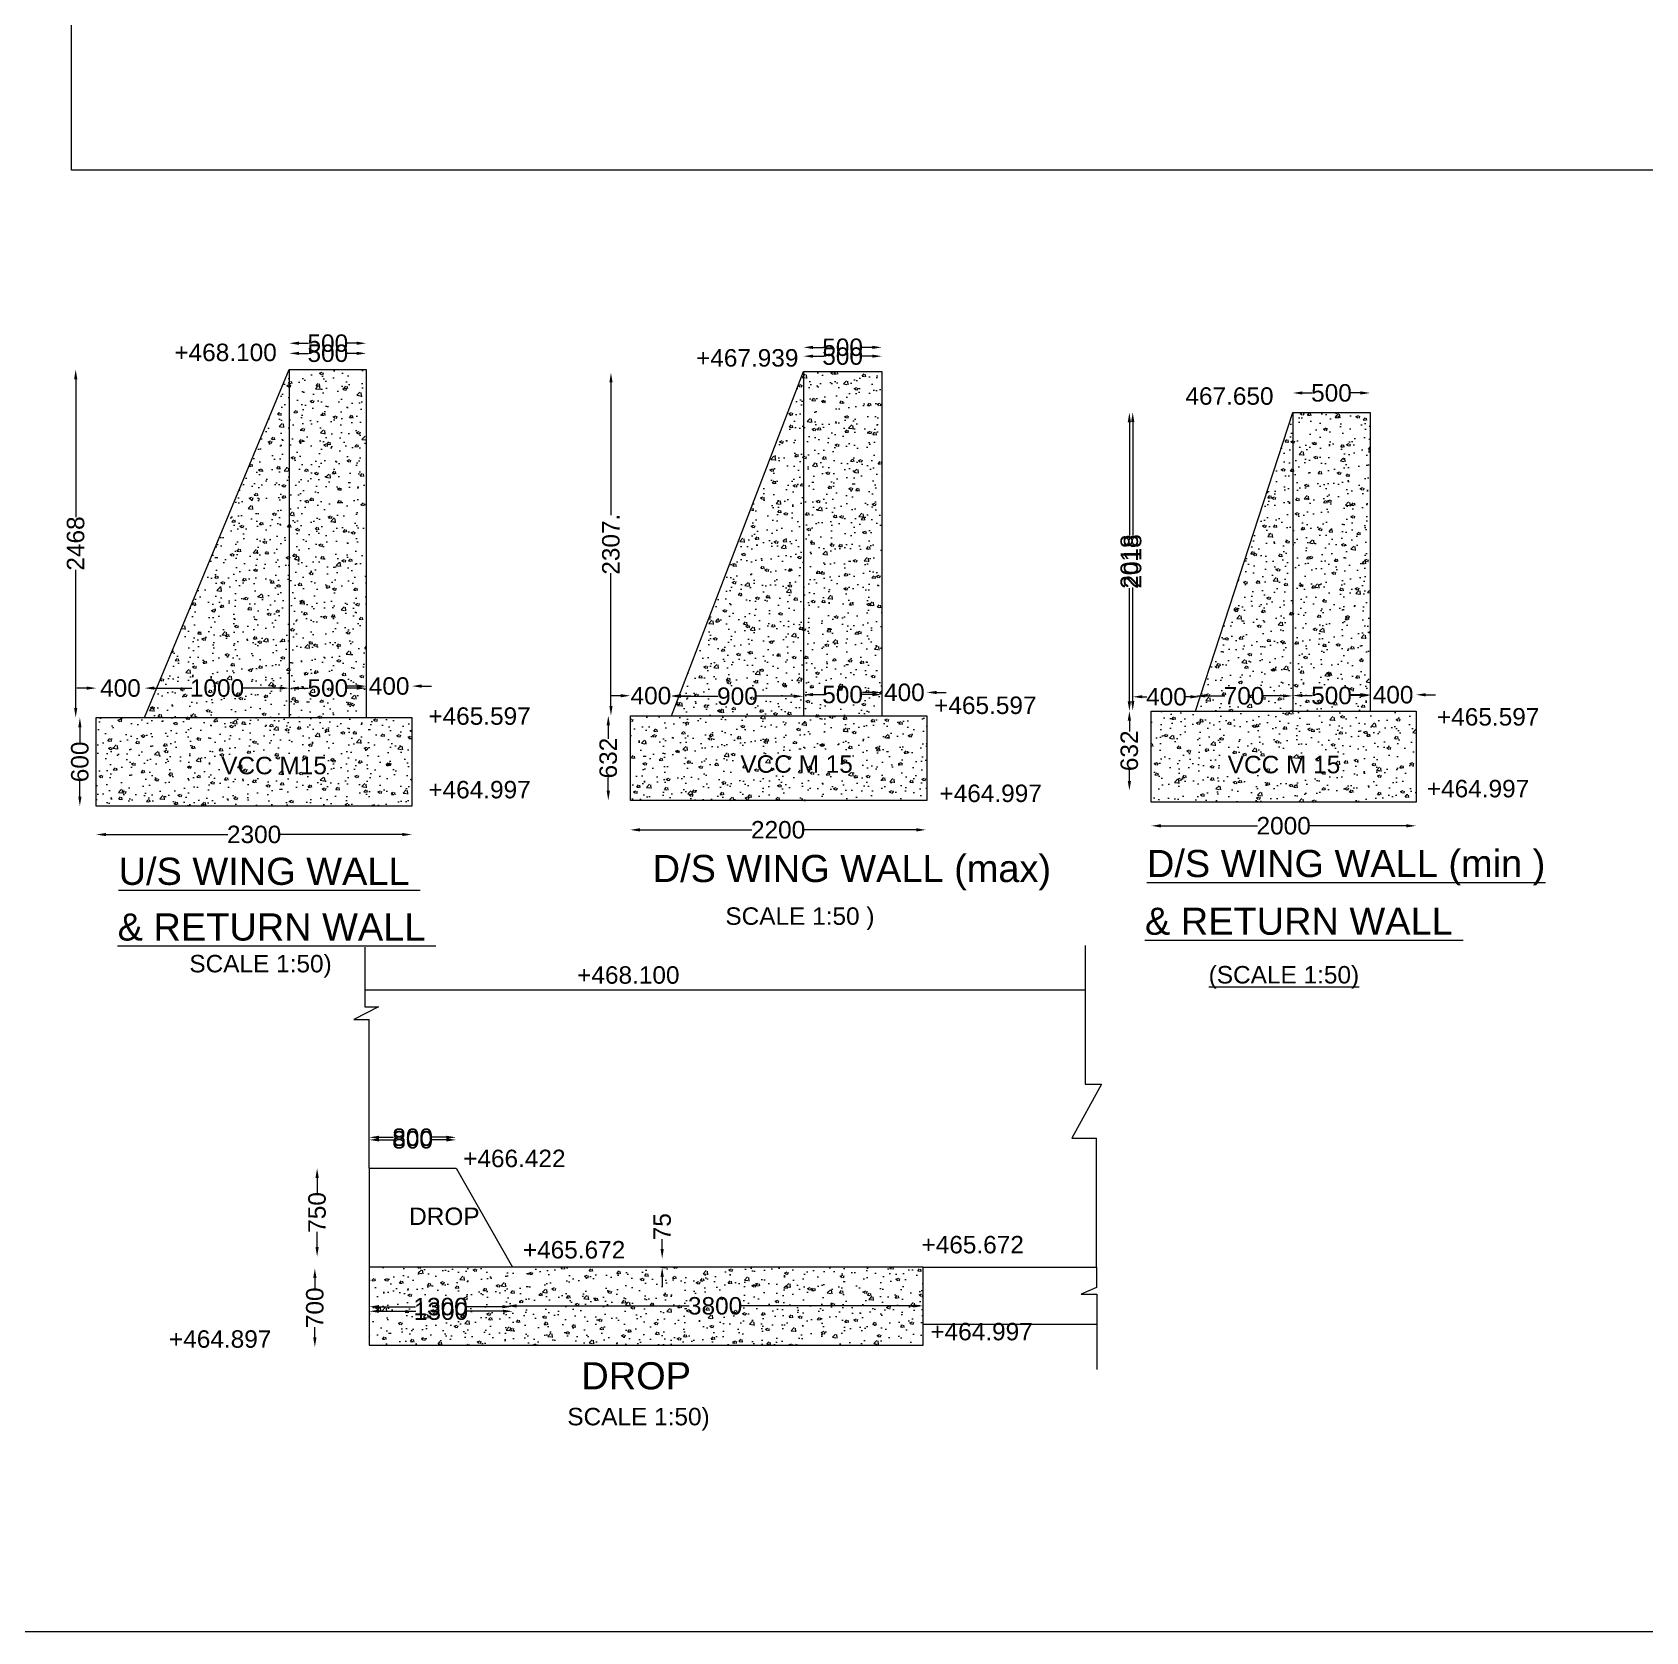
# Model space of a CAD drawing. Header units: millimetres. Extents: x 5124 to 5848355, y 2311 to 21025241.
# Drawn here: x 5786144 to 5806933, y 20967427 to 20988043 of the extents above; entities that cross this region are included whole.
import ezdxf

# ---------------------------------------------------------------- set-up
doc = ezdxf.new("R2010")
doc.units = ezdxf.units.MM
doc.header["$MEASUREMENT"] = 0
for name, color, linetype in [('DIMENSION', 2, 'Continuous'), ('DRAWING', 7, 'Continuous'), ('TEXT', 7, 'Continuous')]:
    doc.layers.add(name, color=color, linetype=linetype)
doc.styles.get("Standard").update_dxf_attribs({"font": 'arial.ttf', "height": 225})
doc.dimstyles.get("Standard").update_dxf_attribs({"dimtxt": 125, "dimasz": 125, "dimexe": 0.18, "dimexo": 0.0625, "dimgap": 0.09, "dimtad": 0, "dimdec": 0, "dimzin": 0, "dimdsep": 46, "dimtxsty": 'Standard', "dimcen": 0.09, "dimse1": 1, "dimse2": 1, "dimadec": 0, "dimazin": 0, "dimtfac": 1, "dimtdec": 0, "dimtofl": 0, "dimtmove": 0, "dimatfit": 3, "dimfxl": 0, "dimtolj": 1, "dimtzin": 0, "dimarcsym": 0})
pattern_1 = [(50, (0, 0), (358.6300913, -31.3760675), [37.5, -412.5]), (355, (0, 0), (-69.375667, 376.096067), [30, -330]), (100.4514, (29.9, -2.6), (289.254691, 344.719771), [31.870095, -350.571056]), (46.1842, (0, 100), (533.620524, -82.759507), [56.25, -618.75]), (96.6356, (44.47, 93.1), (467.331353, 487.058935), [47.805144, -525.8565]), (351.1842, (0, 100), (467.330973, 487.0593), [45, -495]), (21, (50, 75), (298.453526, -201.3094453), [37.5, -412.5]), (326, (50, 75), (121.657666, 362.5750225), [30, -330]), (71.4514, (74.87, 58.22), (420.1113143, 161.2652484), [31.870095, -350.571056]), (37.5, (0, 0), (6.07992766, 166.4469269), [0, -326, 0, -335, 0, -331.25]), (7.5, (0, 0), (131.5347687, 197.205856), [0, -191, 0, -318.5, 0, -126.25]), (327.5, (-111.5, 0), (266.9112181, -11.2774359), [0, -125, 0, -390, 0, -517.5]), (317.5, (-161.5, 0), (291.5930847, 50.0524912), [0, -162.5, 0, -259, 0, -367.5])]

# ---------------------------------------------------------------- blocks, each defined once
blk = doc.blocks.new('*D132')
at = {"layer": 'Defpoints', "color": 0, "transparency": 16777216}
for p in [(5786968, 20978067), (5791036, 20978067), (5791036, 20977703)]:
    blk.add_point(p, dxfattribs=at)
at = {"layer": 'DRAWING', "color": 0, "lineweight": -2, "transparency": 16777216}
for p, q in [((5787093, 20977703), (5788664, 20977703)), ((5790911, 20977703), (5789340, 20977703))]:
    blk.add_line(p, q, dxfattribs=at)
at = {"layer": 'DRAWING', "color": 0, "transparency": 16777216}
for points in [[(5787093, 20977723), (5787093, 20977682), (5786968, 20977703)], [(5790911, 20977723), (5790911, 20977682), (5791036, 20977703)]]:
    blk.add_solid(points, dxfattribs=at)
at = {"layer": 'DRAWING', "color": 0, "transparency": 16777216, "insert": (5789002, 20977703), "char_height": 225, "attachment_point": 5}
blk.add_mtext('\\A1;2300', dxfattribs=at)
blk = doc.blocks.new('*D133')
at = {"layer": 'Defpoints', "color": 0, "transparency": 16777216}
for p in [(5786757, 20979210), (5786968, 20979210), (5786968, 20978067)]:
    blk.add_point(p, dxfattribs=at)
at = {"layer": 'DRAWING', "color": 0, "lineweight": -2, "transparency": 16777216}
for p, q in [((5786757, 20979085), (5786757, 20978888)), ((5786757, 20978192), (5786757, 20978390))]:
    blk.add_line(p, q, dxfattribs=at)
at = {"layer": 'DRAWING', "color": 0, "transparency": 16777216}
for points in [[(5786737, 20979085), (5786778, 20979085), (5786757, 20979210)], [(5786737, 20978192), (5786778, 20978192), (5786757, 20978067)]]:
    blk.add_solid(points, dxfattribs=at)
at = {"layer": 'DRAWING', "color": 0, "transparency": 16777216, "insert": (5786757, 20978639), "char_height": 225, "attachment_point": 5, "rotation": 90}
blk.add_mtext('\\A1;600', dxfattribs=at)
blk = doc.blocks.new('*D134')
at = {"layer": 'Defpoints', "color": 0, "transparency": 16777216}
for p in [(5786968, 20979590), (5786968, 20979210), (5787592, 20979210)]:
    blk.add_point(p, dxfattribs=at)
at = {"layer": 'DRAWING', "color": 0, "lineweight": -2, "transparency": 16777216}
for p, q in [((5786843, 20979590), (5786718, 20979590)), ((5787717, 20979590), (5787842, 20979590))]:
    blk.add_line(p, q, dxfattribs=at)
at = {"layer": 'DRAWING', "color": 0, "transparency": 16777216}
for points in [[(5786843, 20979611), (5786843, 20979569), (5786968, 20979590)], [(5787717, 20979611), (5787717, 20979569), (5787592, 20979590)]]:
    blk.add_solid(points, dxfattribs=at)
at = {"layer": 'DRAWING', "color": 0, "transparency": 16777216, "insert": (5787280, 20979590), "char_height": 225, "attachment_point": 5}
blk.add_mtext('\\A1;400', dxfattribs=at)
blk = doc.blocks.new('*D135')
at = {"layer": 'Defpoints', "color": 0, "transparency": 16777216}
for p in [(5789456, 20979590), (5787592, 20979210), (5789456, 20979210)]:
    blk.add_point(p, dxfattribs=at)
at = {"layer": 'DRAWING', "color": 0, "lineweight": -2, "transparency": 16777216}
for p, q in [((5787717, 20979590), (5788199, 20979590)), ((5789331, 20979590), (5788849, 20979590))]:
    blk.add_line(p, q, dxfattribs=at)
at = {"layer": 'DRAWING', "color": 0, "transparency": 16777216}
for points in [[(5787717, 20979611), (5787717, 20979569), (5787592, 20979590)], [(5789331, 20979611), (5789331, 20979569), (5789456, 20979590)]]:
    blk.add_solid(points, dxfattribs=at)
at = {"layer": 'DRAWING', "color": 0, "transparency": 16777216, "insert": (5788524, 20979590), "char_height": 225, "attachment_point": 5}
blk.add_mtext('\\A1;1000', dxfattribs=at)
blk = doc.blocks.new('*D136')
at = {"layer": 'Defpoints', "color": 0, "transparency": 16777216}
for p in [(5790447, 20979590), (5789456, 20979210), (5790447, 20979210)]:
    blk.add_point(p, dxfattribs=at)
at = {"layer": 'DRAWING', "color": 0, "lineweight": -2, "transparency": 16777216}
for p, q in [((5789581, 20979590), (5789703, 20979590)), ((5790322, 20979590), (5790200, 20979590))]:
    blk.add_line(p, q, dxfattribs=at)
at = {"layer": 'DRAWING', "color": 0, "transparency": 16777216}
for points in [[(5789581, 20979611), (5789581, 20979569), (5789456, 20979590)], [(5790322, 20979611), (5790322, 20979569), (5790447, 20979590)]]:
    blk.add_solid(points, dxfattribs=at)
at = {"layer": 'DRAWING', "color": 0, "transparency": 16777216, "insert": (5789952, 20979590), "char_height": 225, "attachment_point": 5}
blk.add_mtext('\\A1;500', dxfattribs=at)
blk = doc.blocks.new('*D137')
at = {"layer": 'Defpoints', "color": 0, "transparency": 16777216}
for p in [(5791036, 20979616), (5790447, 20979210), (5791036, 20979210)]:
    blk.add_point(p, dxfattribs=at)
at = {"layer": 'DRAWING', "color": 0, "lineweight": -2, "transparency": 16777216}
for p, q in [((5790322, 20979616), (5790197, 20979616)), ((5791161, 20979616), (5791286, 20979616))]:
    blk.add_line(p, q, dxfattribs=at)
at = {"layer": 'DRAWING', "color": 0, "transparency": 16777216}
for points in [[(5790322, 20979637), (5790322, 20979595), (5790447, 20979616)], [(5791161, 20979637), (5791161, 20979595), (5791036, 20979616)]]:
    blk.add_solid(points, dxfattribs=at)
at = {"layer": 'DRAWING', "color": 0, "transparency": 16777216, "insert": (5790742, 20979616), "char_height": 225, "attachment_point": 5}
blk.add_mtext('\\A1;400', dxfattribs=at)
blk = doc.blocks.new('*D138')
at = {"layer": 'Defpoints', "color": 0, "transparency": 16777216}
for p in [(5790447, 20983905), (5789456, 20983698), (5790447, 20983698)]:
    blk.add_point(p, dxfattribs=at)
at = {"layer": 'DRAWING', "color": 0, "lineweight": -2, "transparency": 16777216}
for p, q in [((5789581, 20983905), (5789703, 20983905)), ((5790322, 20983905), (5790200, 20983905))]:
    blk.add_line(p, q, dxfattribs=at)
at = {"layer": 'DRAWING', "color": 0, "transparency": 16777216}
for points in [[(5789581, 20983925), (5789581, 20983884), (5789456, 20983905)], [(5790322, 20983925), (5790322, 20983884), (5790447, 20983905)]]:
    blk.add_solid(points, dxfattribs=at)
at = {"layer": 'DRAWING', "color": 0, "transparency": 16777216, "insert": (5789952, 20983905), "char_height": 225, "attachment_point": 5}
blk.add_mtext('\\A1;500', dxfattribs=at)
blk = doc.blocks.new('*D139')
at = {"layer": 'Defpoints', "color": 0, "transparency": 16777216}
for p in [(5793850, 20977763), (5793850, 20977763), (5797659, 20977777)]:
    blk.add_point(p, dxfattribs=at)
at = {"layer": 'DRAWING', "color": 0, "lineweight": -2, "transparency": 16777216}
for p, q in [((5793975, 20977763), (5795417, 20977763)), ((5797534, 20977763), (5796092, 20977763))]:
    blk.add_line(p, q, dxfattribs=at)
at = {"layer": 'DRAWING', "color": 0, "transparency": 16777216}
for points in [[(5793975, 20977784), (5793975, 20977742), (5793850, 20977763)], [(5797534, 20977784), (5797534, 20977742), (5797659, 20977763)]]:
    blk.add_solid(points, dxfattribs=at)
at = {"layer": 'DRAWING', "color": 0, "transparency": 16777216, "insert": (5795754, 20977763), "char_height": 225, "attachment_point": 5}
blk.add_mtext('\\A1;2200', dxfattribs=at)
blk = doc.blocks.new('*D140')
at = {"layer": 'Defpoints', "color": 0, "transparency": 16777216}
for p in [(5793850, 20979235), (5793566, 20978142), (5793854, 20978142)]:
    blk.add_point(p, dxfattribs=at)
at = {"layer": 'DRAWING', "color": 0, "lineweight": -2, "transparency": 16777216}
for p, q in [((5793566, 20979110), (5793566, 20978937)), ((5793566, 20978267), (5793566, 20978440))]:
    blk.add_line(p, q, dxfattribs=at)
at = {"layer": 'DRAWING', "color": 0, "transparency": 16777216}
for points in [[(5793545, 20979110), (5793587, 20979110), (5793566, 20979235)], [(5793545, 20978267), (5793587, 20978267), (5793566, 20978142)]]:
    blk.add_solid(points, dxfattribs=at)
at = {"layer": 'DRAWING', "color": 0, "transparency": 16777216, "insert": (5793566, 20978688), "char_height": 225, "attachment_point": 5, "rotation": 90}
blk.add_mtext('\\A1;632', dxfattribs=at)
blk = doc.blocks.new('*D141')
at = {"layer": 'Defpoints', "color": 0, "transparency": 16777216}
for p in [(5793850, 20979492), (5793850, 20979235), (5794379, 20979235)]:
    blk.add_point(p, dxfattribs=at)
at = {"layer": 'DRAWING', "color": 0, "lineweight": -2, "transparency": 16777216}
for p, q in [((5793725, 20979492), (5793600, 20979492)), ((5794504, 20979492), (5794629, 20979492))]:
    blk.add_line(p, q, dxfattribs=at)
at = {"layer": 'DRAWING', "color": 0, "transparency": 16777216}
for points in [[(5793725, 20979513), (5793725, 20979471), (5793850, 20979492)], [(5794504, 20979513), (5794504, 20979471), (5794379, 20979492)]]:
    blk.add_solid(points, dxfattribs=at)
at = {"layer": 'DRAWING', "color": 0, "transparency": 16777216, "insert": (5794115, 20979492), "char_height": 225, "attachment_point": 5}
blk.add_mtext('\\A1;400', dxfattribs=at)
blk = doc.blocks.new('*D142')
at = {"layer": 'Defpoints', "color": 0, "transparency": 16777216}
for p in [(5796080, 20979485), (5794379, 20979235), (5796080, 20979235)]:
    blk.add_point(p, dxfattribs=at)
at = {"layer": 'DRAWING', "color": 0, "lineweight": -2, "transparency": 16777216}
for p, q in [((5794504, 20979485), (5794981, 20979485)), ((5795955, 20979485), (5795478, 20979485))]:
    blk.add_line(p, q, dxfattribs=at)
at = {"layer": 'DRAWING', "color": 0, "transparency": 16777216}
for points in [[(5794504, 20979506), (5794504, 20979464), (5794379, 20979485)], [(5795955, 20979506), (5795955, 20979464), (5796080, 20979485)]]:
    blk.add_solid(points, dxfattribs=at)
at = {"layer": 'DRAWING', "color": 0, "transparency": 16777216, "insert": (5795230, 20979485), "char_height": 225, "attachment_point": 5}
blk.add_mtext('\\A1;900', dxfattribs=at)
blk = doc.blocks.new('*D143')
at = {"layer": 'Defpoints', "color": 0, "transparency": 16777216}
for p in [(5797091, 20979506), (5796080, 20979235), (5797091, 20979323)]:
    blk.add_point(p, dxfattribs=at)
at = {"layer": 'DRAWING', "color": 0, "lineweight": -2, "transparency": 16777216}
for p, q in [((5796205, 20979506), (5796337, 20979506)), ((5796966, 20979506), (5796834, 20979506))]:
    blk.add_line(p, q, dxfattribs=at)
at = {"layer": 'DRAWING', "color": 0, "transparency": 16777216}
for points in [[(5796205, 20979527), (5796205, 20979485), (5796080, 20979506)], [(5796966, 20979527), (5796966, 20979485), (5797091, 20979506)]]:
    blk.add_solid(points, dxfattribs=at)
at = {"layer": 'DRAWING', "color": 0, "transparency": 16777216, "insert": (5796585, 20979506), "char_height": 225, "attachment_point": 5}
blk.add_mtext('\\A1;500', dxfattribs=at)
blk = doc.blocks.new('*D144')
at = {"layer": 'Defpoints', "color": 0, "transparency": 16777216}
for p in [(5797671, 20979534), (5797091, 20979235), (5797671, 20979235)]:
    blk.add_point(p, dxfattribs=at)
at = {"layer": 'DRAWING', "color": 0, "lineweight": -2, "transparency": 16777216}
for p, q in [((5796966, 20979534), (5796841, 20979534)), ((5797796, 20979534), (5797921, 20979534))]:
    blk.add_line(p, q, dxfattribs=at)
at = {"layer": 'DRAWING', "color": 0, "transparency": 16777216}
for points in [[(5796966, 20979555), (5796966, 20979513), (5797091, 20979534)], [(5797796, 20979555), (5797796, 20979513), (5797671, 20979534)]]:
    blk.add_solid(points, dxfattribs=at)
at = {"layer": 'DRAWING', "color": 0, "transparency": 16777216, "insert": (5797381, 20979534), "char_height": 225, "attachment_point": 5}
blk.add_mtext('\\A1;400', dxfattribs=at)
blk = doc.blocks.new('*D145')
at = {"layer": 'Defpoints', "color": 0, "transparency": 16777216}
for p in [(5793551, 20983655), (5793600, 20983655), (5793566, 20979235)]:
    blk.add_point(p, dxfattribs=at)
at = {"layer": 'DRAWING', "color": 0, "lineweight": -2, "transparency": 16777216}
for p, q in [((5793600, 20983530), (5793600, 20981820)), ((5793600, 20979360), (5793600, 20981070))]:
    blk.add_line(p, q, dxfattribs=at)
at = {"layer": 'DRAWING', "color": 0, "transparency": 16777216}
for points in [[(5793580, 20983530), (5793621, 20983530), (5793600, 20983655)], [(5793580, 20979360), (5793621, 20979360), (5793600, 20979235)]]:
    blk.add_solid(points, dxfattribs=at)
at = {"layer": 'DRAWING', "color": 0, "transparency": 16777216, "insert": (5793600, 20981445), "char_height": 225, "attachment_point": 5, "rotation": 90}
blk.add_mtext('\\A1;2307.', dxfattribs=at)
blk = doc.blocks.new('*D146')
at = {"layer": 'Defpoints', "color": 0, "transparency": 16777216}
for p in [(5797091, 20983868), (5796080, 20983671), (5797091, 20983671)]:
    blk.add_point(p, dxfattribs=at)
at = {"layer": 'DRAWING', "color": 0, "lineweight": -2, "transparency": 16777216}
for p, q in [((5796205, 20983868), (5796337, 20983868)), ((5796966, 20983868), (5796834, 20983868))]:
    blk.add_line(p, q, dxfattribs=at)
at = {"layer": 'DRAWING', "color": 0, "transparency": 16777216}
for points in [[(5796205, 20983889), (5796205, 20983848), (5796080, 20983868)], [(5796966, 20983889), (5796966, 20983848), (5797091, 20983868)]]:
    blk.add_solid(points, dxfattribs=at)
at = {"layer": 'DRAWING', "color": 0, "transparency": 16777216, "insert": (5796585, 20983868), "char_height": 225, "attachment_point": 5}
blk.add_mtext('\\A1;500', dxfattribs=at)
blk = doc.blocks.new('*D147')
at = {"layer": 'Defpoints', "color": 0, "transparency": 16777216}
for p in [(5803383, 20983394), (5802385, 20983142), (5803383, 20983142)]:
    blk.add_point(p, dxfattribs=at)
at = {"layer": 'DRAWING', "color": 0, "lineweight": -2, "transparency": 16777216}
for p, q in [((5802510, 20983394), (5802636, 20983394)), ((5803258, 20983394), (5803132, 20983394))]:
    blk.add_line(p, q, dxfattribs=at)
at = {"layer": 'DRAWING', "color": 0, "transparency": 16777216}
for points in [[(5802510, 20983415), (5802510, 20983374), (5802385, 20983394)], [(5803258, 20983415), (5803258, 20983374), (5803383, 20983394)]]:
    blk.add_solid(points, dxfattribs=at)
at = {"layer": 'DRAWING', "color": 0, "transparency": 16777216, "insert": (5802884, 20983394), "char_height": 225, "attachment_point": 5}
blk.add_mtext('\\A1;500', dxfattribs=at)
blk = doc.blocks.new('*D148')
at = {"layer": 'Defpoints', "color": 0, "transparency": 16777216}
for p in [(5800333, 20983147), (5800314, 20979300), (5800323, 20979300)]:
    blk.add_point(p, dxfattribs=at)
at = {"layer": 'DRAWING', "color": 0, "lineweight": -2, "transparency": 16777216}
for p, q in [((5800323, 20983022), (5800323, 20981562)), ((5800323, 20979425), (5800323, 20980885))]:
    blk.add_line(p, q, dxfattribs=at)
at = {"layer": 'DRAWING', "color": 0, "transparency": 16777216}
for points in [[(5800303, 20983022), (5800344, 20983022), (5800323, 20983147)], [(5800303, 20979425), (5800344, 20979425), (5800323, 20979300)]]:
    blk.add_solid(points, dxfattribs=at)
at = {"layer": 'DRAWING', "color": 0, "transparency": 16777216, "insert": (5800323, 20981224), "char_height": 225, "attachment_point": 5, "rotation": 90}
blk.add_mtext('\\A1;2018', dxfattribs=at)
blk = doc.blocks.new('*D149')
at = {"layer": 'Defpoints', "color": 0, "transparency": 16777216}
for p in [(5800323, 20979519), (5801192, 20979478), (5801192, 20979478)]:
    blk.add_point(p, dxfattribs=at)
at = {"layer": 'DRAWING', "color": 0, "lineweight": -2, "transparency": 16777216}
for p, q in [((5800448, 20979478), (5800505, 20979478)), ((5801067, 20979478), (5801010, 20979478))]:
    blk.add_line(p, q, dxfattribs=at)
at = {"layer": 'DRAWING', "color": 0, "transparency": 16777216}
for points in [[(5800448, 20979499), (5800448, 20979458), (5800323, 20979478)], [(5801067, 20979499), (5801067, 20979458), (5801192, 20979478)]]:
    blk.add_solid(points, dxfattribs=at)
at = {"layer": 'DRAWING', "color": 0, "transparency": 16777216, "insert": (5800758, 20979478), "char_height": 225, "attachment_point": 5}
blk.add_mtext('\\A1;400', dxfattribs=at)
blk = doc.blocks.new('*D150')
at = {"layer": 'Defpoints', "color": 0, "transparency": 16777216}
for p in [(5800562, 20978120), (5803974, 20978120), (5803974, 20977815)]:
    blk.add_point(p, dxfattribs=at)
at = {"layer": 'DRAWING', "color": 0, "lineweight": -2, "transparency": 16777216}
for p, q in [((5800687, 20977815), (5801930, 20977815)), ((5803849, 20977815), (5802605, 20977815))]:
    blk.add_line(p, q, dxfattribs=at)
at = {"layer": 'DRAWING', "color": 0, "transparency": 16777216}
for points in [[(5800687, 20977836), (5800687, 20977794), (5800562, 20977815)], [(5803849, 20977836), (5803849, 20977794), (5803974, 20977815)]]:
    blk.add_solid(points, dxfattribs=at)
at = {"layer": 'DRAWING', "color": 0, "transparency": 16777216, "insert": (5802268, 20977815), "char_height": 225, "attachment_point": 5}
blk.add_mtext('\\A1;2000', dxfattribs=at)
blk = doc.blocks.new('*D151')
at = {"layer": 'Defpoints', "color": 0, "transparency": 16777216}
for p in [(5802385, 20979490), (5801132, 20979295), (5802385, 20979295)]:
    blk.add_point(p, dxfattribs=at)
at = {"layer": 'DRAWING', "color": 0, "lineweight": -2, "transparency": 16777216}
for p, q in [((5801257, 20979490), (5801511, 20979490)), ((5802260, 20979490), (5802006, 20979490))]:
    blk.add_line(p, q, dxfattribs=at)
at = {"layer": 'DRAWING', "color": 0, "transparency": 16777216}
for points in [[(5801257, 20979510), (5801257, 20979469), (5801132, 20979490)], [(5802260, 20979510), (5802260, 20979469), (5802385, 20979490)]]:
    blk.add_solid(points, dxfattribs=at)
at = {"layer": 'DRAWING', "color": 0, "transparency": 16777216, "insert": (5801758, 20979490), "char_height": 225, "attachment_point": 5}
blk.add_mtext('\\A1;700', dxfattribs=at)
blk = doc.blocks.new('*D152')
at = {"layer": 'Defpoints', "color": 0, "transparency": 16777216}
for p in [(5803383, 20979494), (5802385, 20979295), (5803383, 20979295)]:
    blk.add_point(p, dxfattribs=at)
at = {"layer": 'DRAWING', "color": 0, "lineweight": -2, "transparency": 16777216}
for p, q in [((5802510, 20979494), (5802636, 20979494)), ((5803258, 20979494), (5803132, 20979494))]:
    blk.add_line(p, q, dxfattribs=at)
at = {"layer": 'DRAWING', "color": 0, "transparency": 16777216}
for points in [[(5802510, 20979515), (5802510, 20979474), (5802385, 20979494)], [(5803258, 20979515), (5803258, 20979474), (5803383, 20979494)]]:
    blk.add_solid(points, dxfattribs=at)
at = {"layer": 'DRAWING', "color": 0, "transparency": 16777216, "insert": (5802884, 20979494), "char_height": 225, "attachment_point": 5}
blk.add_mtext('\\A1;500', dxfattribs=at)
blk = doc.blocks.new('*D153')
at = {"layer": 'Defpoints', "color": 0, "transparency": 16777216}
for p in [(5803974, 20979504), (5803383, 20979295), (5803974, 20979295)]:
    blk.add_point(p, dxfattribs=at)
at = {"layer": 'DRAWING', "color": 0, "lineweight": -2, "transparency": 16777216}
for p, q in [((5803258, 20979504), (5803133, 20979504)), ((5804099, 20979504), (5804224, 20979504))]:
    blk.add_line(p, q, dxfattribs=at)
at = {"layer": 'DRAWING', "color": 0, "transparency": 16777216}
for points in [[(5803258, 20979525), (5803258, 20979483), (5803383, 20979504)], [(5804099, 20979525), (5804099, 20979483), (5803974, 20979504)]]:
    blk.add_solid(points, dxfattribs=at)
at = {"layer": 'DRAWING', "color": 0, "transparency": 16777216, "insert": (5803678, 20979504), "char_height": 225, "attachment_point": 5}
blk.add_mtext('\\A1;400', dxfattribs=at)
blk = doc.blocks.new('*D154')
at = {"layer": 'Defpoints', "color": 0, "transparency": 16777216}
for p in [(5790487, 20973800), (5790487, 20973402), (5791604, 20973402)]:
    blk.add_point(p, dxfattribs=at)
at = {"layer": 'DRAWING', "color": 0, "lineweight": -2, "transparency": 16777216}
for p, q in [((5790612, 20973800), (5790797, 20973800)), ((5791479, 20973800), (5791294, 20973800))]:
    blk.add_line(p, q, dxfattribs=at)
at = {"layer": 'DRAWING', "color": 0, "transparency": 16777216}
for points in [[(5790612, 20973821), (5790612, 20973779), (5790487, 20973800)], [(5791479, 20973821), (5791479, 20973779), (5791604, 20973800)]]:
    blk.add_solid(points, dxfattribs=at)
at = {"layer": 'DRAWING', "color": 0, "transparency": 16777216, "insert": (5791045, 20973800), "char_height": 225, "attachment_point": 5}
blk.add_mtext('\\A1;800', dxfattribs=at)
blk = doc.blocks.new('*D155')
at = {"layer": 'Defpoints', "color": 0, "transparency": 16777216}
for p in [(5790487, 20973402), (5789814, 20972261), (5790487, 20972261)]:
    blk.add_point(p, dxfattribs=at)
at = {"layer": 'DRAWING', "color": 0, "lineweight": -2, "transparency": 16777216}
for p, q in [((5789814, 20973277), (5789814, 20973079)), ((5789814, 20972386), (5789814, 20972584))]:
    blk.add_line(p, q, dxfattribs=at)
at = {"layer": 'DRAWING', "color": 0, "transparency": 16777216}
for points in [[(5789793, 20973277), (5789835, 20973277), (5789814, 20973402)], [(5789793, 20972386), (5789835, 20972386), (5789814, 20972261)]]:
    blk.add_solid(points, dxfattribs=at)
at = {"layer": 'DRAWING', "color": 0, "transparency": 16777216, "insert": (5789814, 20972832), "char_height": 225, "attachment_point": 5, "rotation": 90}
blk.add_mtext('\\A1;750', dxfattribs=at)
blk = doc.blocks.new('*D156')
at = {"layer": 'Defpoints', "color": 0, "transparency": 16777216}
for p in [(5789833, 20972111), (5789766, 20971095), (5789785, 20971095)]:
    blk.add_point(p, dxfattribs=at)
at = {"layer": 'DRAWING', "color": 0, "lineweight": -2, "transparency": 16777216}
for p, q in [((5789785, 20971986), (5789785, 20971850)), ((5789785, 20971220), (5789785, 20971355))]:
    blk.add_line(p, q, dxfattribs=at)
at = {"layer": 'DRAWING', "color": 0, "transparency": 16777216}
for points in [[(5789764, 20971986), (5789806, 20971986), (5789785, 20972111)], [(5789764, 20971220), (5789806, 20971220), (5789785, 20971095)]]:
    blk.add_solid(points, dxfattribs=at)
at = {"layer": 'DRAWING', "color": 0, "transparency": 16777216, "insert": (5789785, 20971603), "char_height": 225, "attachment_point": 5, "rotation": 90}
blk.add_mtext('\\A1;700', dxfattribs=at)
blk = doc.blocks.new('*D157')
at = {"layer": 'Defpoints', "color": 0, "transparency": 16777216}
for p in [(5790487, 20971645), (5790487, 20971617), (5792324, 20971645)]:
    blk.add_point(p, dxfattribs=at)
at = {"layer": 'DRAWING', "color": 0, "lineweight": -2, "transparency": 16777216}
for p, q in [((5790612, 20971617), (5791080, 20971617)), ((5792199, 20971617), (5791730, 20971617))]:
    blk.add_line(p, q, dxfattribs=at)
at = {"layer": 'DRAWING', "color": 0, "transparency": 16777216}
for points in [[(5790612, 20971638), (5790612, 20971596), (5790487, 20971617)], [(5792199, 20971638), (5792199, 20971596), (5792324, 20971617)]]:
    blk.add_solid(points, dxfattribs=at)
at = {"layer": 'DRAWING', "color": 0, "transparency": 16777216, "insert": (5791405, 20971617), "char_height": 225, "attachment_point": 5}
blk.add_mtext('\\A1;1300', dxfattribs=at)
blk = doc.blocks.new('*D158')
at = {"layer": 'Defpoints', "color": 0, "transparency": 16777216}
for p in [(5792261, 20971627), (5797622, 20971627), (5797622, 20971627)]:
    blk.add_point(p, dxfattribs=at)
at = {"layer": 'DRAWING', "color": 0, "lineweight": -2, "transparency": 16777216}
for p, q in [((5792386, 20971627), (5794606, 20971627)), ((5797497, 20971627), (5795277, 20971627))]:
    blk.add_line(p, q, dxfattribs=at)
at = {"layer": 'DRAWING', "color": 0, "transparency": 16777216}
for points in [[(5792386, 20971648), (5792386, 20971606), (5792261, 20971627)], [(5797497, 20971648), (5797497, 20971606), (5797622, 20971627)]]:
    blk.add_solid(points, dxfattribs=at)
at = {"layer": 'DRAWING', "color": 0, "transparency": 16777216, "insert": (5794942, 20971627), "char_height": 225, "attachment_point": 5}
blk.add_mtext('\\A1;3800', dxfattribs=at)
blk = doc.blocks.new('*D159')
at = {"layer": 'Defpoints', "color": 0, "transparency": 16777216}
for p in [(5794260, 20972237), (5794260, 20972237), (5794256, 20972125)]:
    blk.add_point(p, dxfattribs=at)
at = {"layer": 'DRAWING', "color": 0, "lineweight": -2, "transparency": 16777216}
for p, q in [((5794260, 20972362), (5794260, 20972487)), ((5794260, 20972000), (5794260, 20971875))]:
    blk.add_line(p, q, dxfattribs=at)
at = {"layer": 'DRAWING', "color": 0, "transparency": 16777216}
for points in [[(5794239, 20972362), (5794281, 20972362), (5794260, 20972237)], [(5794239, 20972000), (5794281, 20972000), (5794260, 20972125)]]:
    blk.add_solid(points, dxfattribs=at)
at = {"layer": 'DRAWING', "color": 0, "transparency": 16777216, "insert": (5794260, 20972648), "char_height": 225, "attachment_point": 5, "rotation": 90}
blk.add_mtext('\\A1;75', dxfattribs=at)
blk = doc.blocks.new('*D160')
at = {"layer": 'Defpoints', "color": 0, "transparency": 16777216}
for p in [(5790487, 20972125), (5792334, 20972125), (5792334, 20971558)]:
    blk.add_point(p, dxfattribs=at)
at = {"layer": 'TEXT', "color": 0, "lineweight": -2, "transparency": 16777216}
for p, q in [((5790612, 20971558), (5791085, 20971558)), ((5792209, 20971558), (5791735, 20971558))]:
    blk.add_line(p, q, dxfattribs=at)
at = {"layer": 'TEXT', "color": 0, "transparency": 16777216}
for points in [[(5790612, 20971579), (5790612, 20971538), (5790487, 20971558)], [(5792209, 20971579), (5792209, 20971538), (5792334, 20971558)]]:
    blk.add_solid(points, dxfattribs=at)
at = {"layer": 'TEXT', "color": 0, "transparency": 16777216, "insert": (5791410, 20971558), "char_height": 225, "attachment_point": 5}
blk.add_mtext('\\A1;1300', dxfattribs=at)
blk = doc.blocks.new('*D161')
at = {"layer": 'Defpoints', "color": 0, "transparency": 16777216}
for p in [(5791604, 20973767), (5790487, 20973402), (5791604, 20973402)]:
    blk.add_point(p, dxfattribs=at)
at = {"layer": 'TEXT', "color": 0, "lineweight": -2, "transparency": 16777216}
for p, q in [((5790612, 20973767), (5790797, 20973767)), ((5791479, 20973767), (5791294, 20973767))]:
    blk.add_line(p, q, dxfattribs=at)
at = {"layer": 'TEXT', "color": 0, "transparency": 16777216}
for points in [[(5790612, 20973788), (5790612, 20973746), (5790487, 20973767)], [(5791479, 20973788), (5791479, 20973746), (5791604, 20973767)]]:
    blk.add_solid(points, dxfattribs=at)
at = {"layer": 'TEXT', "color": 0, "transparency": 16777216, "insert": (5791045, 20973767), "char_height": 225, "attachment_point": 5}
blk.add_mtext('\\A1;800', dxfattribs=at)
blk = doc.blocks.new('*D169')
at = {"layer": 'Defpoints', "color": 0, "transparency": 16777216}
for p in [(5790447, 20984035), (5789456, 20983698), (5790447, 20983564)]:
    blk.add_point(p, dxfattribs=at)
at = {"layer": 'TEXT', "color": 0, "lineweight": -2, "transparency": 16777216}
for p, q in [((5789581, 20984035), (5789703, 20984035)), ((5790322, 20984035), (5790200, 20984035))]:
    blk.add_line(p, q, dxfattribs=at)
at = {"layer": 'TEXT', "color": 0, "transparency": 16777216}
for points in [[(5789581, 20984056), (5789581, 20984014), (5789456, 20984035)], [(5790322, 20984056), (5790322, 20984014), (5790447, 20984035)]]:
    blk.add_solid(points, dxfattribs=at)
at = {"layer": 'TEXT', "color": 0, "transparency": 16777216, "insert": (5789952, 20984035), "char_height": 225, "attachment_point": 5}
blk.add_mtext('\\A1;500', dxfattribs=at)
blk = doc.blocks.new('*D170')
at = {"layer": 'Defpoints', "color": 0, "transparency": 16777216}
for p in [(5789456, 20983697), (5786703, 20979210), (5789456, 20979210)]:
    blk.add_point(p, dxfattribs=at)
at = {"layer": 'TEXT', "color": 0, "lineweight": -2, "transparency": 16777216}
for p, q in [((5786703, 20983572), (5786703, 20981792)), ((5786703, 20979335), (5786703, 20981116))]:
    blk.add_line(p, q, dxfattribs=at)
at = {"layer": 'TEXT', "color": 0, "transparency": 16777216}
for points in [[(5786683, 20983572), (5786724, 20983572), (5786703, 20983697)], [(5786683, 20979335), (5786724, 20979335), (5786703, 20979210)]]:
    blk.add_solid(points, dxfattribs=at)
at = {"layer": 'TEXT', "color": 0, "transparency": 16777216, "insert": (5786703, 20981454), "char_height": 225, "attachment_point": 5, "rotation": 90}
blk.add_mtext('\\A1;2468', dxfattribs=at)
blk = doc.blocks.new('*D171')
at = {"layer": 'Defpoints', "color": 0, "transparency": 16777216}
for p in [(5800562, 20979295), (5800280, 20978269), (5800562, 20978269)]:
    blk.add_point(p, dxfattribs=at)
at = {"layer": 'TEXT', "color": 0, "lineweight": -2, "transparency": 16777216}
for p, q in [((5800280, 20979170), (5800280, 20979030)), ((5800280, 20978394), (5800280, 20978534))]:
    blk.add_line(p, q, dxfattribs=at)
at = {"layer": 'TEXT', "color": 0, "transparency": 16777216}
for points in [[(5800259, 20979170), (5800301, 20979170), (5800280, 20979295)], [(5800259, 20978394), (5800301, 20978394), (5800280, 20978269)]]:
    blk.add_solid(points, dxfattribs=at)
at = {"layer": 'TEXT', "color": 0, "transparency": 16777216, "insert": (5800280, 20978782), "char_height": 225, "attachment_point": 5, "rotation": 90}
blk.add_mtext('\\A1;632', dxfattribs=at)
blk = doc.blocks.new('*D172')
at = {"layer": 'Defpoints', "color": 0, "transparency": 16777216}
for p in [(5802385, 20983142), (5800280, 20979295), (5802385, 20979295)]:
    blk.add_point(p, dxfattribs=at)
at = {"layer": 'TEXT', "color": 0, "lineweight": -2, "transparency": 16777216}
for p, q in [((5800280, 20983017), (5800280, 20981557)), ((5800280, 20979420), (5800280, 20980880))]:
    blk.add_line(p, q, dxfattribs=at)
at = {"layer": 'TEXT', "color": 0, "transparency": 16777216}
for points in [[(5800259, 20983017), (5800301, 20983017), (5800280, 20983142)], [(5800259, 20979420), (5800301, 20979420), (5800280, 20979295)]]:
    blk.add_solid(points, dxfattribs=at)
at = {"layer": 'TEXT', "color": 0, "transparency": 16777216, "insert": (5800280, 20981219), "char_height": 225, "attachment_point": 5, "rotation": 90}
blk.add_mtext('\\A1;2018', dxfattribs=at)
blk = doc.blocks.new('*D173')
at = {"layer": 'Defpoints', "color": 0, "transparency": 16777216}
for p in [(5797091, 20983982), (5796080, 20983671), (5797091, 20983671)]:
    blk.add_point(p, dxfattribs=at)
at = {"layer": 'TEXT', "color": 0, "lineweight": -2, "transparency": 16777216}
for p, q in [((5796205, 20983982), (5796337, 20983982)), ((5796966, 20983982), (5796834, 20983982))]:
    blk.add_line(p, q, dxfattribs=at)
at = {"layer": 'TEXT', "color": 0, "transparency": 16777216}
for points in [[(5796205, 20984003), (5796205, 20983961), (5796080, 20983982)], [(5796966, 20984003), (5796966, 20983961), (5797091, 20983982)]]:
    blk.add_solid(points, dxfattribs=at)
at = {"layer": 'TEXT', "color": 0, "transparency": 16777216, "insert": (5796585, 20983982), "char_height": 225, "attachment_point": 5}
blk.add_mtext('\\A1;500', dxfattribs=at)

msp = doc.modelspace()

# ---------------------------------------------------------------- hatches: boundary and pattern name
at = {"layer": 'TEXT'}
h = msp.add_hatch(dxfattribs=at)
h.set_pattern_fill('AR-CONC', color=0, scale=50, style=0)
h.set_pattern_definition(pattern_1)
h.paths.add_polyline_path([(5791035.6, 20979210.3), (5786968.4, 20979210.3), (5786968.4, 20978067.4), (5791035.6, 20978067.4)])
h.paths.add_polyline_path([(5789455.9, 20983697.9), (5787591.8, 20979210.3), (5789455.9, 20979210.3)])
h.paths.add_polyline_path([(5790447.4, 20983697.9), (5789455.9, 20983697.9), (5789455.9, 20979210.3), (5790447.4, 20979210.3)])
h.paths.add_polyline_path([(5788519.9, 20978417.5), (5789998.7, 20978417.5), (5789998.7, 20978766.5), (5788519.9, 20978766.5)], flags=24)
h.paths.add_polyline_path([(5788142.6, 20979761.4), (5788905.1, 20979761.4), (5788905.1, 20979419.2), (5788142.6, 20979419.2)], flags=24)
h.paths.add_polyline_path([(5789647.2, 20979761.4), (5790256.1, 20979761.4), (5790256.1, 20979419.2), (5789647.2, 20979419.2)], flags=24)
h = msp.add_hatch(dxfattribs=at)
h.set_pattern_fill('AR-CONC', color=0, scale=50, style=0)
h.set_pattern_definition(pattern_1)
h.paths.add_polyline_path([(5796079.7, 20983671.3), (5794379.4, 20979234.7), (5796079.7, 20979234.7)])
h.paths.add_polyline_path([(5797090.8, 20983671.3), (5796079.7, 20983671.3), (5796079.7, 20979234.7), (5797090.8, 20979234.7)])
h.paths.add_polyline_path([(5797670.7, 20979234.7), (5793853.8, 20979234.7), (5793853.8, 20978142.3), (5797670.7, 20978142.3)])
h.paths.add_polyline_path([(5794925.1, 20979655.9), (5795534, 20979655.9), (5795534, 20979313.6), (5794925.1, 20979313.6)], flags=24)
h.paths.add_polyline_path([(5796280.8, 20979677), (5796889.7, 20979677), (5796889.7, 20979334.7), (5796280.8, 20979334.7)], flags=24)
h.paths.add_polyline_path([(5795209, 20978437.2), (5796775.1, 20978437.2), (5796775.1, 20978786.2), (5795209, 20978786.2)], flags=24)
h = msp.add_hatch(dxfattribs=at)
h.set_pattern_fill('AR-CONC', color=0, scale=50, style=0)
h.set_pattern_definition(pattern_1)
h.paths.add_polyline_path([(5802385, 20983142.2), (5801131.9, 20979294.9), (5802385, 20979294.9)])
h.paths.add_polyline_path([(5803383, 20983142.2), (5802385, 20983142.2), (5802385, 20979294.9), (5803383, 20979294.9)])
h.paths.add_polyline_path([(5803973.6, 20979294.9), (5800562, 20979294.9), (5800562, 20978120.3), (5803973.6, 20978120.3)])
h.paths.add_polyline_path([(5801454.9, 20979660.7), (5802061.9, 20979660.7), (5802061.9, 20979318.5), (5801454.9, 20979318.5)], flags=24)
h.paths.add_polyline_path([(5802579.6, 20979665.5), (5803188.4, 20979665.5), (5803188.4, 20979323.3), (5802579.6, 20979323.3)], flags=24)
h.paths.add_polyline_path([(5801489.2, 20978430.2), (5803142.6, 20978430.2), (5803142.6, 20978779.2), (5801489.2, 20978779.2)], flags=24)
h = msp.add_hatch(dxfattribs=at)
h.set_pattern_fill('AR-CONC', color=0, scale=50, style=0)
h.set_pattern_definition(pattern_1)
h.paths.add_polyline_path([(5797622, 20972125.3), (5790486.8, 20972125.3), (5790486.8, 20971120.7), (5797622, 20971120.7)])
h.paths.add_polyline_path([(5791024.1, 20971788.1), (5791786.6, 20971788.1), (5791786.6, 20971445.7), (5791024.1, 20971445.7)], flags=24)
h.paths.add_polyline_path([(5794549.9, 20971798.5), (5795333.4, 20971798.5), (5795333.4, 20971456.1), (5794549.9, 20971456.1)], flags=24)
h.paths.add_polyline_path([(5791029, 20971729.5), (5791791.5, 20971729.5), (5791791.5, 20971387.1), (5791029, 20971387.1)], flags=24)
h.paths.add_polyline_path([(5790941.5, 20972607.8), (5791966, 20972607.8), (5791966, 20972957.1), (5790941.5, 20972957.1)], flags=9)

# ---------------------------------------------------------------- linework, layer by layer
at = {"layer": 'DIMENSION', "color": 0}
for points in [[(5786648.6, 20991092.9), (5807536.3, 20991092.9), (5807536.3, 20986266.5), (5786648.6, 20986266.5)], [(5786968.4, 20979210.3), (5791035.6, 20979210.3), (5791035.6, 20978067.4), (5786968.4, 20978067.4)], [(5793853.8, 20979234.7), (5797670.7, 20979234.7), (5797670.7, 20978142.3), (5793853.8, 20978142.3)], [(5800562, 20979294.9), (5803973.6, 20979294.9), (5803973.6, 20978120.3), (5800562, 20978120.3)]]:
    msp.add_lwpolyline(points, close=True, dxfattribs=at)
for points in [[(5787591.8, 20979210.3), (5789455.9, 20983697.9)], [(5789455.9, 20983697.9), (5790447.4, 20983697.9), (5790447.4, 20979210.3)], [(5789455.9, 20983697.9), (5789455.9, 20979210.3)], [(5794379.4, 20979234.7), (5796079.7, 20983671.3)], [(5796079.7, 20983671.3), (5797090.8, 20983671.3), (5797090.8, 20979234.7)], [(5796079.7, 20983671.3), (5796079.7, 20979234.7)], [(5801131.9, 20979294.9), (5802385, 20983142.2)], [(5802385, 20983142.2), (5803383, 20983142.2), (5803383, 20979294.9)], [(5802385, 20983142.2), (5802385, 20979294.9)], [(5790427.1, 20976251.2), (5790427.1, 20975482.8), (5790604.1, 20975482.8), (5790287.5, 20975318.7), (5790486.8, 20975318.7)], [(5799710.2, 20976274.5), (5799710.2, 20974484.3), (5799921.4, 20974484.3), (5799540.5, 20973787.5), (5799710.2, 20973787.5), (5799855.3, 20973787.5)], [(5790427.1, 20975702.7), (5799710.2, 20975702.7)], [(5790486.8, 20973401.8), (5790486.8, 20975318.7)], [(5799855.3, 20972755.1), (5799855.3, 20973787.5)], [(5790486.8, 20973401.8), (5791603.7, 20973401.8), (5792333.7, 20972125.3)], [(5790486.8, 20973401.8), (5790486.8, 20971120.7), (5797622, 20971120.7), (5797622, 20972125.3), (5790486.8, 20972125.3)], [(5797622, 20972125.3), (5799855.3, 20972125.3), (5799855.3, 20972755.1)], [(5799855.3, 20972125.3), (5799855.3, 20971863.8), (5799659.9, 20971779.8), (5799862.2, 20971779.8), (5799862.2, 20970809.6)], [(5799862.2, 20971387.2), (5797622, 20971387.2)]]:
    msp.add_lwpolyline(points, dxfattribs=at)
at = {"layer": 'TEXT'}
msp.add_lwpolyline([(5765739.6, 21025229.7), (5848350.3, 21025229.7), (5848350.3, 20967427.4), (5765739.6, 20967427.4)], close=True, dxfattribs=at)

# ---------------------------------------------------------------- texts
at = {"layer": 'TEXT', "color": 0}
for s, height, p in [('+468.100', 225, (5787974.5, 20983804.7)), ('+467.939', 225, (5794696.4, 20983734.1)), ('467.650', 225, (5801001.8, 20983242.3)), ('+465.597', 225, (5797763.9, 20979256.3)), ('+465.597', 225, (5791246.9, 20979117.4)), ('+465.597', 225, (5804243.5, 20979107.5)), ('VCC M15', 225, (5788578.1, 20978479.5)), ('VCC M 15', 225, (5795267.2, 20978499.2)), ('VCC M 15 ', 225, (5801547.4, 20978492.2)), ('+464.997', 225, (5791246.9, 20978169)), ('+464.997', 225, (5804112.6, 20978182.1)), ('+464.997', 225, (5797832.7, 20978121.6)), ('%%UU/S WING WALL ', 350, (5787256.7, 20977054)), ('D/S WING WALL (max)', 350, (5794137.8, 20977090.3)), ('%%UD/S WING WALL (min )', 350, (5800506.4, 20977154.3)), ('SCALE 1:50 )', 225, (5795074.4, 20976539.2)), ('%%U& RETURN WALL ', 350, (5800480.7, 20976411)), ('%%U& RETURN WALL ', 350, (5787243.8, 20976336.3)), ('SCALE 1:50)', 225, (5788167.6, 20975926.2)), ('+468.100', 225, (5793164.2, 20975779.9)), ('%%U(SCALE 1:50)', 225, (5801301.8, 20975783)), ('+466.422', 225, (5791695.6, 20973415.7)), ('DROP', 225, (5790999.7, 20972669.9)), ('+465.672', 225, (5792465.1, 20972238.6)), ('+465.672', 225, (5797601.3, 20972304.5)), ('+464.897', 225, (5787905.2, 20971088)), ('+464.997', 225, (5797715.7, 20971183.8)), ('DROP ', 350, (5793219, 20970551.4)), ('SCALE 1:50)', 225, (5793037.8, 20970087.9))]:
    msp.add_text(s, height=height, dxfattribs=at).set_placement(p)

# ---------------------------------------------------------------- dimensions: what is measured, and where the dimension line sits
at = {"layer": 'DRAWING', "color": 0}
for base, p1, p2, text, picture, middle in [((5790447.4, 20983904.5), (5789455.9, 20983697.9), (5790447.4, 20983697.9), '500', '*D138', (5789951.7, 20983904.5)), ((5797090.8, 20983868.4), (5796079.7, 20983671.3), (5797090.8, 20983671.3), '500', '*D146', (5796585.3, 20983868.4)), ((5803383, 20983394.5), (5802385, 20983142.2), (5803383, 20983142.2), '500', '*D147', (5802884, 20983394.5)), ((5791035.6, 20979615.7), (5790447.4, 20979210.3), (5791035.6, 20979210.3), '400', '*D137', (5790741.5, 20979615.7)), ((5793849.6, 20979491.8), (5794379.4, 20979234.7), (5793849.6, 20979234.7), '400', '*D141', (5794114.5, 20979491.8)), ((5796079.7, 20979484.7), (5794379.4, 20979234.7), (5796079.7, 20979234.7), '900', '*D142', (5795229.6, 20979484.7)), ((5797090.8, 20979505.9), (5796079.7, 20979234.7), (5797090.8, 20979322.7), '500', '*D143', (5796585.3, 20979505.9)), ((5797670.7, 20979534.1), (5797090.8, 20979234.7), (5797670.7, 20979234.7), '400', '*D144', (5797380.8, 20979534.1)), ((5801191.7, 20979478.5), (5800323.4, 20979518.8), (5801191.7, 20979478.5), '400', '*D149', (5800757.5, 20979478.5)), ((5802385, 20979489.6), (5801131.9, 20979294.9), (5802385, 20979294.9), '700', '*D151', (5801758.4, 20979489.6)), ((5803383, 20979494.4), (5802385, 20979294.9), (5803383, 20979294.9), '500', '*D152', (5802884, 20979494.4)), ((5803973.6, 20979504.2), (5803383, 20979294.9), (5803973.6, 20979294.9), '400', '*D153', (5803678.3, 20979504.2)), ((5803973.6, 20977815), (5800562, 20978120.3), (5803973.6, 20978120.3), '2000', '*D150', (5802267.8, 20977815)), ((5793849.6, 20977763), (5797659.3, 20977777), (5793849.6, 20977763), '2200', '*D139', (5795754.5, 20977763)), ((5790486.8, 20973800.2), (5791603.7, 20973401.8), (5790486.8, 20973401.8), '800', '*D154', (5791045.2, 20973800.2)), ((5790486.8, 20971616.9), (5792323.9, 20971645.4), (5790486.8, 20971645.4), '1300', '*D157', (5791405.3, 20971616.9)), ((5797622, 20971627.3), (5792261.4, 20971627.3), (5797622, 20971627.3), '3800', '*D158', (5794941.7, 20971627.3))]:
    dim = msp.add_linear_dim(base=base, p1=p1, p2=p2, text=text, dimstyle='Standard', dxfattribs=at)
    dim.commit()
    dim.dimension.update_dxf_attribs({"geometry": picture, "text_midpoint": middle})
for base, p1, p2, text, picture, middle in [((5793600.3, 20983655.5), (5793566.1, 20979234.7), (5793551, 20983655.5), '2307.', '*D145', (5793600.3, 20981445.1)), ((5800323.4, 20979300), (5800333.2, 20983147.1), (5800313.6, 20979300), '2018', '*D148', (5800323.4, 20981223.6)), ((5793566.1, 20978142.3), (5793849.6, 20979234.7), (5793853.8, 20978142.3), '632', '*D140', (5793566.1, 20978688.5)), ((5789814.1, 20972261.2), (5790486.8, 20973401.8), (5790486.8, 20972261.2), '750', '*D155', (5789814.1, 20972831.5)), ((5794260.2, 20972236.6), (5794255.7, 20972125.3), (5794260.2, 20972236.6), '75', '*D159', (5794260.2, 20972647.8)), ((5789785.1, 20971094.5), (5789832.6, 20972110.8), (5789766.1, 20971094.5), '700', '*D156', (5789785.1, 20971602.6))]:
    dim = msp.add_linear_dim(base=base, p1=p1, p2=p2, angle=90, text=text, dimstyle='Standard', dxfattribs=at)
    dim.commit()
    dim.dimension.update_dxf_attribs({"geometry": picture, "text_midpoint": middle})
for p1, p2, distance, text, picture, middle in [((5787591.8, 20979210.3), (5786968.4, 20979210.3), -380, '400', '*D134', (5787280.1, 20979590.3)), ((5787591.8, 20979210.3), (5789455.9, 20979210.3), 380, '1000', '*D135', (5788523.8, 20979590.3)), ((5789455.9, 20979210.3), (5790447.4, 20979210.3), 380, '500', '*D136', (5789951.7, 20979590.3)), ((5786968.4, 20978067.4), (5786968.4, 20979210.3), 211, '600', '*D133', (5786757.4, 20978638.9)), ((5786968.4, 20978067.4), (5791035.6, 20978067.4), -364.8, '2300', '*D132', (5789002, 20977702.6))]:
    dim = msp.add_aligned_dim(p1=p1, p2=p2, distance=distance, text=text, dimstyle='Standard', dxfattribs=at)
    dim.commit()
    dim.dimension.update_dxf_attribs({"geometry": picture, "text_midpoint": middle})
at = {"layer": 'TEXT', "color": 0}
for base, p1, p2, text, picture, middle in [((5790447.4, 20984035.3), (5789455.9, 20983697.9), (5790447.4, 20983564.5), '500', '*D169', (5789951.7, 20984035.3)), ((5797090.8, 20983982.3), (5796079.7, 20983671.3), (5797090.8, 20983671.3), '500', '*D173', (5796585.3, 20983982.3)), ((5791603.7, 20973767.2), (5790486.8, 20973401.8), (5791603.7, 20973401.8), '800', '*D161', (5791045.2, 20973767.2)), ((5792333.7, 20971558.3), (5790486.8, 20972125.3), (5792333.7, 20972125.3), '1300', '*D160', (5791410.2, 20971558.3))]:
    dim = msp.add_linear_dim(base=base, p1=p1, p2=p2, text=text, dimstyle='Standard', dxfattribs=at)
    dim.commit()
    dim.dimension.update_dxf_attribs({"geometry": picture, "text_midpoint": middle})
for base, p1, p2, text, picture, middle in [((5786703.4, 20979210.3), (5789455.6, 20983697.2), (5789455.9, 20979210.3), '2468', '*D170', (5786703.4, 20981453.8)), ((5800279.9, 20979294.9), (5802385, 20983142.2), (5802385, 20979294.9), '2018', '*D172', (5800279.9, 20981218.5)), ((5800279.9, 20978269.3), (5800562, 20979294.9), (5800562, 20978269.3), '632', '*D171', (5800279.9, 20978782.1))]:
    dim = msp.add_linear_dim(base=base, p1=p1, p2=p2, angle=90, text=text, dimstyle='Standard', dxfattribs=at)
    dim.commit()
    dim.dimension.update_dxf_attribs({"geometry": picture, "text_midpoint": middle})

doc.saveas('drawing.dxf')
